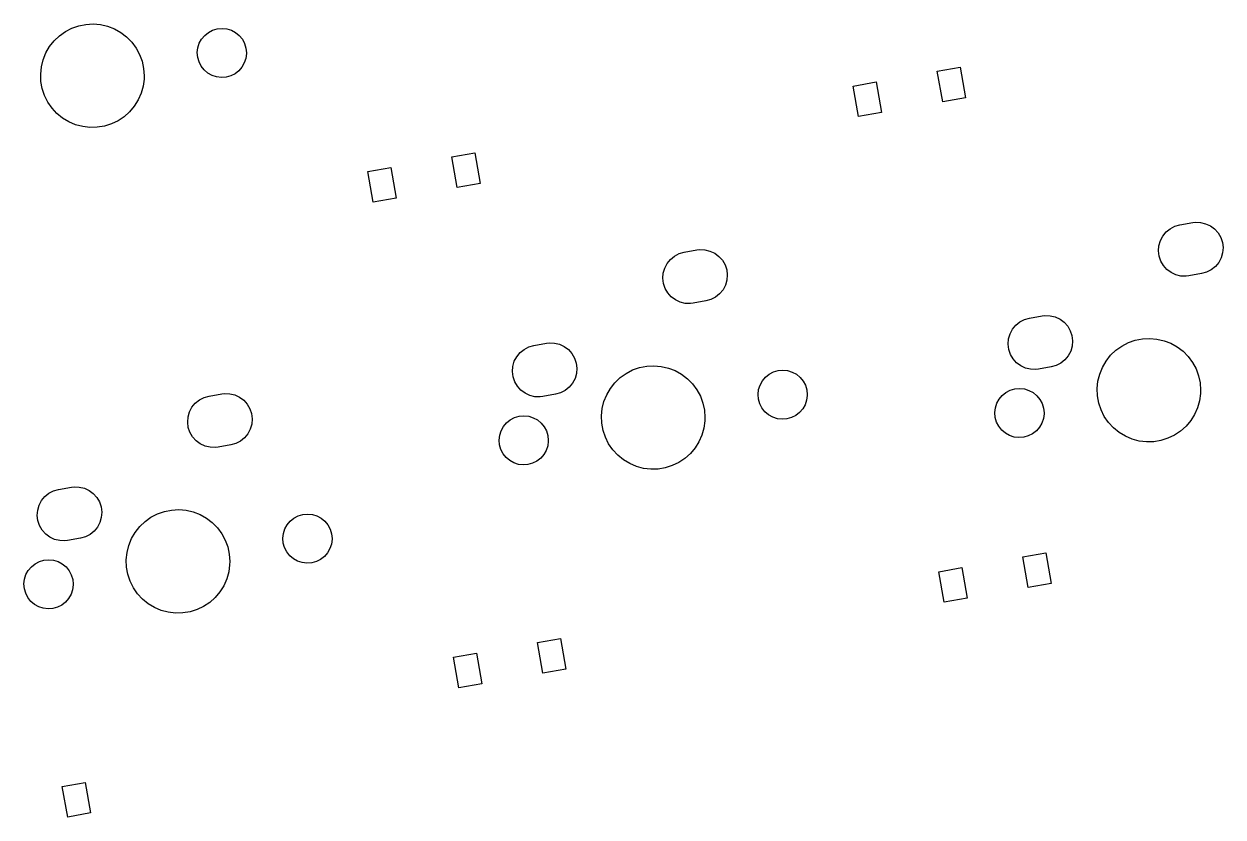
# Model space of a CAD drawing. Extents: x -73 to 324, y -180 to -25.
# Drawn here: x 236.52 to 282.86, y -157.48 to -126.85 of the extents above; entities that cross this region are included whole.
import ezdxf

# ---------------------------------------------------------------- set-up
doc = ezdxf.new("R2010")
doc.units = 0
doc.layers.add('BLACK', color=7, linetype='CONTINUOUS')

msp = doc.modelspace()

# ---------------------------------------------------------------- linework, layer by layer
at = {"layer": 'BLACK', "linetype": 'CONTINUOUS'}
for p, q in [((238.368, -127.013), (238.635, -126.92)), ((238.635, -126.92), (238.912, -126.864)), ((238.912, -126.864), (239.194, -126.849)), ((239.194, -126.849), (239.476, -126.873)), ((239.476, -126.873), (239.751, -126.937)), ((239.751, -126.937), (240.014, -127.039)), ((237.683, -127.503), (237.888, -127.308)), ((237.888, -127.308), (238.118, -127.143)), ((238.118, -127.143), (238.368, -127.013)), ((240.014, -127.039), (240.261, -127.177)), ((240.261, -127.177), (240.485, -127.348)), ((240.485, -127.348), (240.684, -127.55)), ((243.292, -127.592), (243.382, -127.43)), ((243.382, -127.43), (243.501, -127.288)), ((243.501, -127.288), (243.645, -127.172)), ((243.645, -127.172), (243.81, -127.086)), ((243.81, -127.086), (243.988, -127.033)), ((243.988, -127.033), (244.172, -127.017)), ((244.172, -127.017), (244.357, -127.036)), ((244.357, -127.036), (244.534, -127.091)), ((244.534, -127.091), (244.697, -127.179)), ((244.697, -127.179), (244.84, -127.297)), ((244.84, -127.297), (244.957, -127.441)), ((237.367, -127.969), (237.509, -127.724)), ((237.509, -127.724), (237.683, -127.503)), ((240.684, -127.55), (240.851, -127.777)), ((240.851, -127.777), (240.986, -128.026)), ((243.216, -127.953), (243.236, -127.769)), ((243.236, -127.769), (243.292, -127.592)), ((244.957, -127.441), (245.044, -127.604)), ((245.044, -127.604), (245.097, -127.782)), ((245.097, -127.782), (245.116, -127.966)), ((237.192, -128.505), (237.261, -128.231)), ((237.261, -128.231), (237.367, -127.969)), ((240.986, -128.026), (241.083, -128.291)), ((241.083, -128.291), (241.143, -128.567)), ((243.231, -128.138), (243.216, -127.953)), ((243.282, -128.316), (243.231, -128.138)), ((243.367, -128.481), (243.282, -128.316)), ((245.033, -128.353), (244.942, -128.514)), ((245.092, -128.177), (245.033, -128.353)), ((245.115, -127.993), (245.092, -128.177)), ((245.116, -127.966), (245.115, -127.993)), ((237.164, -128.786), (237.192, -128.505)), ((237.175, -129.068), (237.164, -128.786)), ((241.143, -128.567), (241.163, -128.849)), ((243.482, -128.626), (243.367, -128.481)), ((243.623, -128.747), (243.482, -128.626)), ((243.785, -128.837), (243.623, -128.747)), ((244.675, -128.769), (244.509, -128.852)), ((244.821, -128.654), (244.675, -128.769)), ((244.942, -128.514), (244.821, -128.654)), ((271.816, -128.672), (272.702, -128.515)), ((272.024, -129.854), (271.816, -128.672)), ((272.702, -128.515), (272.911, -129.697)), ((237.226, -129.346), (237.175, -129.068)), ((241.121, -129.254), (241.044, -129.526)), ((241.159, -128.974), (241.121, -129.254)), ((241.163, -128.849), (241.159, -128.974)), ((243.962, -128.894), (243.785, -128.837)), ((244.146, -128.916), (243.962, -128.894)), ((244.331, -128.902), (244.146, -128.916)), ((244.509, -128.852), (244.331, -128.902)), ((268.566, -129.245), (269.453, -129.088)), ((268.775, -130.427), (268.566, -129.245)), ((269.453, -129.088), (269.661, -130.27)), ((237.315, -129.614), (237.226, -129.346)), ((237.441, -129.867), (237.315, -129.614)), ((241.044, -129.526), (240.93, -129.784)), ((272.911, -129.697), (272.024, -129.854)), ((237.602, -130.099), (237.441, -129.867)), ((237.794, -130.307), (237.602, -130.099)), ((240.781, -130.024), (240.599, -130.24)), ((240.93, -129.784), (240.781, -130.024)), ((238.013, -130.485), (237.794, -130.307)), ((238.255, -130.631), (238.013, -130.485)), ((238.515, -130.741), (238.255, -130.631)), ((240.154, -130.586), (239.899, -130.708)), ((240.389, -130.429), (240.154, -130.586)), ((240.599, -130.24), (240.389, -130.429)), ((269.661, -130.27), (268.775, -130.427)), ((238.788, -130.813), (238.515, -130.741)), ((239.069, -130.846), (238.788, -130.813)), ((239.351, -130.84), (239.069, -130.846)), ((239.63, -130.793), (239.351, -130.84)), ((239.899, -130.708), (239.63, -130.793)), ((253.055, -131.98), (253.942, -131.823)), ((253.264, -133.161), (253.055, -131.98)), ((253.942, -131.823), (254.15, -133.005)), ((249.806, -132.553), (250.692, -132.396)), ((250.692, -132.396), (250.9, -133.578)), ((250.014, -133.735), (249.806, -132.553)), ((254.15, -133.005), (253.264, -133.161)), ((250.9, -133.578), (250.014, -133.735)), ((280.66, -134.883), (280.817, -134.756)), ((280.817, -134.756), (280.997, -134.663)), ((280.997, -134.663), (281.191, -134.608)), ((281.191, -134.608), (281.684, -134.521)), ((281.684, -134.521), (281.788, -134.508)), ((281.788, -134.508), (281.99, -134.515)), ((281.99, -134.515), (282.186, -134.562)), ((282.186, -134.562), (282.369, -134.647)), ((282.369, -134.647), (282.532, -134.767)), ((282.532, -134.767), (282.666, -134.918)), ((280.381, -135.412), (280.438, -135.218)), ((280.438, -135.218), (280.532, -135.039)), ((280.532, -135.039), (280.66, -134.883)), ((282.666, -134.918), (282.768, -135.093)), ((282.768, -135.093), (282.833, -135.284)), ((282.833, -135.284), (282.857, -135.485)), ((261.66, -135.813), (261.839, -135.72)), ((261.839, -135.72), (262.034, -135.665)), ((262.034, -135.665), (262.526, -135.578)), ((262.526, -135.578), (262.63, -135.565)), ((262.63, -135.565), (262.832, -135.571)), ((262.832, -135.571), (263.029, -135.618)), ((263.029, -135.618), (263.212, -135.704)), ((263.212, -135.704), (263.374, -135.824)), ((280.365, -135.614), (280.381, -135.412)), ((280.39, -135.814), (280.365, -135.614)), ((282.841, -135.686), (282.785, -135.881)), ((282.857, -135.485), (282.841, -135.686)), ((261.28, -136.275), (261.374, -136.096)), ((261.374, -136.096), (261.503, -135.94)), ((261.503, -135.94), (261.66, -135.813)), ((263.374, -135.824), (263.509, -135.975)), ((263.509, -135.975), (263.611, -136.15)), ((263.611, -136.15), (263.675, -136.341)), ((280.454, -136.006), (280.39, -135.814)), ((280.556, -136.181), (280.454, -136.006)), ((280.691, -136.331), (280.556, -136.181)), ((282.562, -136.215), (282.405, -136.343)), ((282.69, -136.059), (282.562, -136.215)), ((282.785, -135.881), (282.69, -136.059)), ((261.208, -136.67), (261.224, -136.469)), ((261.232, -136.871), (261.208, -136.67)), ((261.224, -136.469), (261.28, -136.275)), ((263.675, -136.341), (263.7, -136.542)), ((263.7, -136.542), (263.683, -136.743)), ((280.853, -136.452), (280.691, -136.331)), ((281.036, -136.537), (280.853, -136.452)), ((281.233, -136.584), (281.036, -136.537)), ((281.435, -136.59), (281.233, -136.584)), ((281.539, -136.578), (281.435, -136.59)), ((282.031, -136.491), (281.539, -136.578)), ((282.225, -136.436), (282.031, -136.491)), ((282.405, -136.343), (282.225, -136.436)), ((261.297, -137.063), (261.232, -136.871)), ((261.398, -137.237), (261.297, -137.063)), ((263.533, -137.116), (263.404, -137.272)), ((263.627, -136.937), (263.533, -137.116)), ((263.683, -136.743), (263.627, -136.937)), ((261.533, -137.388), (261.398, -137.237)), ((261.695, -137.508), (261.533, -137.388)), ((261.879, -137.594), (261.695, -137.508)), ((262.075, -137.641), (261.879, -137.594)), ((262.873, -137.547), (262.381, -137.634)), ((263.068, -137.492), (262.873, -137.547)), ((263.247, -137.399), (263.068, -137.492)), ((263.404, -137.272), (263.247, -137.399)), ((262.277, -137.647), (262.075, -137.641)), ((262.381, -137.634), (262.277, -137.647)), ((274.72, -138.643), (274.848, -138.487)), ((274.848, -138.487), (275.005, -138.36)), ((275.005, -138.36), (275.184, -138.267)), ((275.184, -138.267), (275.379, -138.212)), ((275.379, -138.212), (275.871, -138.125)), ((275.871, -138.125), (275.975, -138.112)), ((275.975, -138.112), (276.177, -138.119)), ((276.177, -138.119), (276.374, -138.166)), ((276.374, -138.166), (276.557, -138.251)), ((276.557, -138.251), (276.719, -138.372)), ((276.719, -138.372), (276.854, -138.522)), ((276.854, -138.522), (276.956, -138.697)), ((274.553, -139.218), (274.569, -139.016)), ((274.569, -139.016), (274.625, -138.822)), ((274.625, -138.822), (274.72, -138.643)), ((276.956, -138.697), (277.02, -138.888)), ((277.02, -138.888), (277.045, -139.089)), ((279.464, -139.064), (279.741, -139.009)), ((279.741, -139.009), (280.023, -138.993)), ((280.023, -138.993), (280.305, -139.018)), ((255.69, -139.544), (255.847, -139.417)), ((255.847, -139.417), (256.027, -139.324)), ((256.027, -139.324), (256.221, -139.269)), ((256.221, -139.269), (256.714, -139.182)), ((256.714, -139.182), (256.818, -139.169)), ((256.818, -139.169), (257.02, -139.175)), ((257.02, -139.175), (257.216, -139.222)), ((257.216, -139.222), (257.399, -139.308)), ((257.399, -139.308), (257.562, -139.428)), ((257.562, -139.428), (257.696, -139.579)), ((274.577, -139.418), (274.553, -139.218)), ((274.642, -139.61), (274.577, -139.418)), ((277.028, -139.291), (276.972, -139.485)), ((277.045, -139.089), (277.028, -139.291)), ((278.513, -139.647), (278.717, -139.452)), ((278.717, -139.452), (278.947, -139.288)), ((278.947, -139.288), (279.198, -139.158)), ((279.198, -139.158), (279.464, -139.064)), ((280.305, -139.018), (280.58, -139.082)), ((280.58, -139.082), (280.843, -139.184)), ((280.843, -139.184), (281.09, -139.322)), ((281.09, -139.322), (281.315, -139.493)), ((255.411, -140.073), (255.468, -139.879)), ((255.468, -139.879), (255.562, -139.7)), ((255.562, -139.7), (255.69, -139.544)), ((257.696, -139.579), (257.798, -139.754)), ((257.798, -139.754), (257.863, -139.945)), ((274.743, -139.785), (274.642, -139.61)), ((274.878, -139.935), (274.743, -139.785)), ((275.04, -140.056), (274.878, -139.935)), ((276.75, -139.82), (276.592, -139.947)), ((276.878, -139.663), (276.75, -139.82)), ((276.972, -139.485), (276.878, -139.663)), ((278.196, -140.113), (278.338, -139.869)), ((278.338, -139.869), (278.513, -139.647)), ((281.315, -139.493), (281.513, -139.694)), ((281.513, -139.694), (281.681, -139.922)), ((281.681, -139.922), (281.815, -140.17)), ((255.395, -140.274), (255.411, -140.073)), ((255.42, -140.475), (255.395, -140.274)), ((257.871, -140.347), (257.815, -140.541)), ((257.863, -139.945), (257.887, -140.146)), ((257.887, -140.146), (257.871, -140.347)), ((259.559, -140.509), (259.789, -140.345)), ((259.789, -140.345), (260.04, -140.214)), ((260.04, -140.214), (260.307, -140.121)), ((260.307, -140.121), (260.584, -140.066)), ((260.584, -140.066), (260.866, -140.05)), ((260.866, -140.05), (261.147, -140.075)), ((261.147, -140.075), (261.422, -140.138)), ((261.422, -140.138), (261.686, -140.24)), ((261.686, -140.24), (261.932, -140.378)), ((261.932, -140.378), (262.157, -140.55)), ((265.172, -140.489), (265.317, -140.373)), ((265.317, -140.373), (265.481, -140.287)), ((265.481, -140.287), (265.659, -140.235)), ((265.659, -140.235), (265.844, -140.218)), ((265.844, -140.218), (266.028, -140.237)), ((266.028, -140.237), (266.205, -140.292)), ((266.205, -140.292), (266.368, -140.38)), ((266.368, -140.38), (266.511, -140.498)), ((275.224, -140.141), (275.04, -140.056)), ((275.42, -140.188), (275.224, -140.141)), ((275.622, -140.194), (275.42, -140.188)), ((275.726, -140.182), (275.622, -140.194)), ((276.219, -140.095), (275.726, -140.182)), ((276.413, -140.04), (276.219, -140.095)), ((276.592, -139.947), (276.413, -140.04)), ((278.022, -140.649), (278.09, -140.375)), ((278.09, -140.375), (278.196, -140.113)), ((281.815, -140.17), (281.912, -140.435)), ((255.484, -140.667), (255.42, -140.475)), ((255.586, -140.841), (255.484, -140.667)), ((255.721, -140.992), (255.586, -140.841)), ((257.72, -140.72), (257.592, -140.876)), ((257.815, -140.541), (257.72, -140.72)), ((259.18, -140.926), (259.355, -140.704)), ((259.355, -140.704), (259.559, -140.509)), ((262.157, -140.55), (262.355, -140.751)), ((262.355, -140.751), (262.523, -140.978)), ((264.908, -140.97), (264.964, -140.794)), ((264.964, -140.794), (265.053, -140.631)), ((265.053, -140.631), (265.172, -140.489)), ((266.511, -140.498), (266.628, -140.642)), ((266.628, -140.642), (266.715, -140.806)), ((266.715, -140.806), (266.769, -140.983)), ((277.993, -140.93), (278.022, -140.649)), ((281.912, -140.435), (281.972, -140.711)), ((281.972, -140.711), (281.992, -140.993)), ((243.296, -141.372), (243.476, -141.279)), ((243.476, -141.279), (243.67, -141.224)), ((243.67, -141.224), (244.163, -141.137)), ((244.163, -141.137), (244.266, -141.124)), ((244.266, -141.124), (244.468, -141.131)), ((244.468, -141.131), (244.665, -141.178)), ((244.665, -141.178), (244.848, -141.263)), ((244.848, -141.263), (245.01, -141.383)), ((255.883, -141.112), (255.721, -140.992)), ((256.066, -141.198), (255.883, -141.112)), ((256.263, -141.245), (256.066, -141.198)), ((256.465, -141.251), (256.263, -141.245)), ((256.569, -141.238), (256.465, -141.251)), ((257.061, -141.152), (256.569, -141.238)), ((257.255, -141.096), (257.061, -141.152)), ((257.435, -141.003), (257.255, -141.096)), ((257.592, -140.876), (257.435, -141.003)), ((258.932, -141.432), (259.038, -141.17)), ((259.038, -141.17), (259.18, -140.926)), ((262.523, -140.978), (262.657, -141.227)), ((262.657, -141.227), (262.755, -141.492)), ((264.887, -141.155), (264.908, -140.97)), ((264.903, -141.339), (264.887, -141.155)), ((266.787, -141.194), (266.764, -141.378)), ((266.769, -140.983), (266.787, -141.168)), ((266.787, -141.168), (266.787, -141.194)), ((274.205, -141.339), (274.324, -141.197)), ((274.324, -141.197), (274.469, -141.08)), ((274.469, -141.08), (274.633, -140.995)), ((274.633, -140.995), (274.811, -140.942)), ((274.811, -140.942), (274.996, -140.925)), ((274.996, -140.925), (275.18, -140.945)), ((275.18, -140.945), (275.357, -141)), ((275.357, -141), (275.52, -141.088)), ((275.52, -141.088), (275.663, -141.206)), ((275.663, -141.206), (275.78, -141.35)), ((278.004, -141.213), (277.993, -140.93)), ((278.055, -141.491), (278.004, -141.213)), ((281.988, -141.119), (281.95, -141.399)), ((281.992, -140.993), (281.988, -141.119)), ((242.917, -141.834), (243.011, -141.655)), ((243.011, -141.655), (243.139, -141.499)), ((243.139, -141.499), (243.296, -141.372)), ((245.01, -141.383), (245.145, -141.534)), ((245.145, -141.534), (245.247, -141.709)), ((245.247, -141.709), (245.311, -141.9)), ((258.835, -141.987), (258.864, -141.706)), ((258.864, -141.706), (258.932, -141.432)), ((262.755, -141.492), (262.814, -141.768)), ((262.814, -141.768), (262.834, -142.05)), ((264.954, -141.518), (264.903, -141.339)), ((265.039, -141.682), (264.954, -141.518)), ((265.154, -141.828), (265.039, -141.682)), ((266.613, -141.715), (266.492, -141.856)), ((266.705, -141.554), (266.613, -141.715)), ((266.764, -141.378), (266.705, -141.554)), ((274.039, -141.862), (274.06, -141.678)), ((274.06, -141.678), (274.116, -141.501)), ((274.116, -141.501), (274.205, -141.339)), ((275.78, -141.35), (275.867, -141.513)), ((275.867, -141.513), (275.921, -141.691)), ((275.921, -141.691), (275.939, -141.875)), ((278.144, -141.759), (278.055, -141.491)), ((278.27, -142.011), (278.144, -141.759)), ((281.874, -141.671), (281.759, -141.929)), ((281.95, -141.399), (281.874, -141.671)), ((242.844, -142.23), (242.86, -142.028)), ((242.869, -142.43), (242.844, -142.23)), ((242.86, -142.028), (242.917, -141.834)), ((245.311, -141.9), (245.336, -142.101)), ((245.336, -142.101), (245.32, -142.302)), ((255.048, -142.395), (255.167, -142.253)), ((255.167, -142.253), (255.311, -142.137)), ((255.311, -142.137), (255.476, -142.051)), ((255.476, -142.051), (255.654, -141.999)), ((255.654, -141.999), (255.838, -141.982)), ((255.838, -141.982), (256.023, -142.001)), ((256.023, -142.001), (256.2, -142.056)), ((256.2, -142.056), (256.363, -142.144)), ((256.363, -142.144), (256.506, -142.263)), ((258.846, -142.269), (258.835, -141.987)), ((262.83, -142.176), (262.793, -142.456)), ((262.834, -142.05), (262.83, -142.176)), ((265.295, -141.948), (265.154, -141.828)), ((265.457, -142.038), (265.295, -141.948)), ((265.633, -142.096), (265.457, -142.038)), ((265.817, -142.118), (265.633, -142.096)), ((266.002, -142.103), (265.817, -142.118)), ((266.181, -142.054), (266.002, -142.103)), ((266.346, -141.97), (266.181, -142.054)), ((266.492, -141.856), (266.346, -141.97)), ((274.055, -142.047), (274.039, -141.862)), ((274.106, -142.225), (274.055, -142.047)), ((274.191, -142.39), (274.106, -142.225)), ((275.915, -142.086), (275.857, -142.262)), ((275.939, -141.902), (275.915, -142.086)), ((275.939, -141.875), (275.939, -141.902)), ((278.431, -142.244), (278.27, -142.011)), ((278.623, -142.451), (278.431, -142.244)), ((281.61, -142.169), (281.428, -142.385)), ((281.759, -141.929), (281.61, -142.169)), ((242.933, -142.622), (242.869, -142.43)), ((243.035, -142.797), (242.933, -142.622)), ((245.169, -142.675), (245.041, -142.831)), ((245.263, -142.497), (245.169, -142.675)), ((245.32, -142.302), (245.263, -142.497)), ((254.902, -142.735), (254.958, -142.558)), ((254.958, -142.558), (255.048, -142.395)), ((256.506, -142.263), (256.623, -142.406)), ((256.623, -142.406), (256.71, -142.57)), ((256.71, -142.57), (256.763, -142.748)), ((258.897, -142.547), (258.846, -142.269)), ((258.987, -142.815), (258.897, -142.547)), ((262.793, -142.456), (262.716, -142.727)), ((274.306, -142.535), (274.191, -142.39)), ((274.447, -142.655), (274.306, -142.535)), ((274.609, -142.746), (274.447, -142.655)), ((275.498, -142.677), (275.333, -142.761)), ((275.644, -142.563), (275.498, -142.677)), ((275.765, -142.423), (275.644, -142.563)), ((275.857, -142.262), (275.765, -142.423)), ((278.842, -142.63), (278.623, -142.451)), ((279.084, -142.775), (278.842, -142.63)), ((281.218, -142.574), (280.983, -142.73)), ((281.428, -142.385), (281.218, -142.574)), ((243.169, -142.947), (243.035, -142.797)), ((243.332, -143.068), (243.169, -142.947)), ((243.515, -143.153), (243.332, -143.068)), ((243.712, -143.2), (243.515, -143.153)), ((244.51, -143.107), (244.017, -143.194)), ((244.704, -143.052), (244.51, -143.107)), ((244.884, -142.959), (244.704, -143.052)), ((245.041, -142.831), (244.884, -142.959)), ((254.882, -142.919), (254.902, -142.735)), ((254.897, -143.104), (254.882, -142.919)), ((254.948, -143.282), (254.897, -143.104)), ((256.758, -143.143), (256.699, -143.318)), ((256.781, -142.959), (256.758, -143.143)), ((256.763, -142.748), (256.782, -142.932)), ((256.782, -142.932), (256.781, -142.959)), ((259.113, -143.068), (258.987, -142.815)), ((259.273, -143.3), (259.113, -143.068)), ((262.602, -142.986), (262.452, -143.226)), ((262.716, -142.727), (262.602, -142.986)), ((274.785, -142.803), (274.609, -142.746)), ((274.969, -142.825), (274.785, -142.803)), ((275.154, -142.811), (274.969, -142.825)), ((275.333, -142.761), (275.154, -142.811)), ((279.344, -142.885), (279.084, -142.775)), ((279.617, -142.958), (279.344, -142.885)), ((279.898, -142.991), (279.617, -142.958)), ((280.18, -142.984), (279.898, -142.991)), ((280.459, -142.938), (280.18, -142.984)), ((280.728, -142.853), (280.459, -142.938)), ((280.983, -142.73), (280.728, -142.853)), ((243.914, -143.206), (243.712, -143.2)), ((244.017, -143.194), (243.914, -143.206)), ((255.033, -143.447), (254.948, -143.282)), ((255.148, -143.592), (255.033, -143.447)), ((255.289, -143.712), (255.148, -143.592)), ((256.487, -143.62), (256.341, -143.734)), ((256.608, -143.48), (256.487, -143.62)), ((256.699, -143.318), (256.608, -143.48)), ((259.465, -143.508), (259.273, -143.3)), ((259.684, -143.686), (259.465, -143.508)), ((262.06, -143.63), (261.825, -143.787)), ((262.271, -143.442), (262.06, -143.63)), ((262.452, -143.226), (262.271, -143.442)), ((255.451, -143.803), (255.289, -143.712)), ((255.628, -143.86), (255.451, -143.803)), ((255.812, -143.882), (255.628, -143.86)), ((255.996, -143.868), (255.812, -143.882)), ((256.175, -143.818), (255.996, -143.868)), ((256.341, -143.734), (256.175, -143.818)), ((259.926, -143.832), (259.684, -143.686)), ((260.187, -143.942), (259.926, -143.832)), ((260.46, -144.015), (260.187, -143.942)), ((260.74, -144.048), (260.46, -144.015)), ((261.023, -144.041), (260.74, -144.048)), ((261.301, -143.995), (261.023, -144.041)), ((261.571, -143.909), (261.301, -143.995)), ((261.825, -143.787), (261.571, -143.909)), ((237.327, -145.103), (237.484, -144.976)), ((237.484, -144.976), (237.663, -144.883)), ((237.663, -144.883), (237.858, -144.828)), ((237.858, -144.828), (238.35, -144.741)), ((238.35, -144.741), (238.454, -144.728)), ((238.454, -144.728), (238.656, -144.735)), ((238.656, -144.735), (238.853, -144.782)), ((238.853, -144.782), (239.036, -144.867)), ((239.036, -144.867), (239.198, -144.988)), ((239.198, -144.988), (239.333, -145.138)), ((237.048, -145.632), (237.104, -145.438)), ((237.104, -145.438), (237.198, -145.259)), ((237.198, -145.259), (237.327, -145.103)), ((239.333, -145.138), (239.434, -145.313)), ((239.434, -145.313), (239.499, -145.504)), ((239.499, -145.504), (239.524, -145.705)), ((237.032, -145.834), (237.048, -145.632)), ((237.056, -146.034), (237.032, -145.834)), ((239.507, -145.906), (239.451, -146.101)), ((239.524, -145.705), (239.507, -145.906)), ((241.196, -146.068), (241.426, -145.904)), ((241.426, -145.904), (241.676, -145.774)), ((241.676, -145.774), (241.943, -145.68)), ((241.943, -145.68), (242.22, -145.625)), ((242.22, -145.625), (242.502, -145.609)), ((242.502, -145.609), (242.784, -145.634)), ((242.784, -145.634), (243.059, -145.698)), ((243.059, -145.698), (243.322, -145.8)), ((243.322, -145.8), (243.569, -145.938)), ((243.569, -145.938), (243.793, -146.109)), ((246.809, -146.048), (246.953, -145.932)), ((246.953, -145.932), (247.118, -145.846)), ((247.118, -145.846), (247.296, -145.794)), ((247.296, -145.794), (247.48, -145.777)), ((247.48, -145.777), (247.665, -145.796)), ((247.665, -145.796), (247.842, -145.851)), ((247.842, -145.851), (248.005, -145.939)), ((248.005, -145.939), (248.148, -146.058)), ((237.121, -146.226), (237.056, -146.034)), ((237.222, -146.401), (237.121, -146.226)), ((237.357, -146.551), (237.222, -146.401)), ((239.357, -146.279), (239.228, -146.436)), ((239.451, -146.101), (239.357, -146.279)), ((240.817, -146.485), (240.991, -146.263)), ((240.991, -146.263), (241.196, -146.068)), ((243.793, -146.109), (243.992, -146.31)), ((243.992, -146.31), (244.159, -146.538)), ((246.544, -146.53), (246.6, -146.353)), ((246.6, -146.353), (246.69, -146.19)), ((246.69, -146.19), (246.809, -146.048)), ((248.148, -146.058), (248.265, -146.201)), ((248.265, -146.201), (248.352, -146.365)), ((248.352, -146.365), (248.405, -146.543)), ((237.519, -146.672), (237.357, -146.551)), ((237.702, -146.757), (237.519, -146.672)), ((237.899, -146.804), (237.702, -146.757)), ((238.101, -146.81), (237.899, -146.804)), ((238.205, -146.798), (238.101, -146.81)), ((238.697, -146.711), (238.205, -146.798)), ((238.892, -146.656), (238.697, -146.711)), ((239.071, -146.563), (238.892, -146.656)), ((239.228, -146.436), (239.071, -146.563)), ((240.569, -146.991), (240.675, -146.729)), ((240.675, -146.729), (240.817, -146.485)), ((244.159, -146.538), (244.294, -146.786)), ((244.294, -146.786), (244.391, -147.051)), ((246.524, -146.714), (246.544, -146.53)), ((246.539, -146.899), (246.524, -146.714)), ((248.423, -146.754), (248.4, -146.938)), ((248.405, -146.543), (248.424, -146.727)), ((248.424, -146.727), (248.423, -146.754)), ((240.472, -147.546), (240.5, -147.265)), ((240.5, -147.265), (240.569, -146.991)), ((244.391, -147.051), (244.451, -147.327)), ((244.451, -147.327), (244.471, -147.609)), ((246.59, -147.077), (246.539, -146.899)), ((246.675, -147.242), (246.59, -147.077)), ((246.79, -147.387), (246.675, -147.242)), ((248.25, -147.275), (248.129, -147.415)), ((248.341, -147.113), (248.25, -147.275)), ((248.4, -146.938), (248.341, -147.113)), ((275.124, -147.432), (276.01, -147.276)), ((276.01, -147.276), (276.219, -148.458)), ((236.684, -147.955), (236.803, -147.813)), ((236.803, -147.813), (236.948, -147.696)), ((236.948, -147.696), (237.112, -147.611)), ((237.112, -147.611), (237.29, -147.558)), ((237.29, -147.558), (237.475, -147.541)), ((237.475, -147.541), (237.659, -147.561)), ((237.659, -147.561), (237.836, -147.616)), ((237.836, -147.616), (237.999, -147.704)), ((237.999, -147.704), (238.142, -147.822)), ((240.483, -147.829), (240.472, -147.546)), ((244.467, -147.735), (244.429, -148.015)), ((244.471, -147.609), (244.467, -147.735)), ((246.931, -147.507), (246.79, -147.387)), ((247.093, -147.598), (246.931, -147.507)), ((247.27, -147.655), (247.093, -147.598)), ((247.454, -147.677), (247.27, -147.655)), ((247.639, -147.663), (247.454, -147.677)), ((247.817, -147.613), (247.639, -147.663)), ((247.983, -147.529), (247.817, -147.613)), ((248.129, -147.415), (247.983, -147.529)), ((275.332, -148.614), (275.124, -147.432)), ((236.539, -148.294), (236.595, -148.117)), ((236.595, -148.117), (236.684, -147.955)), ((238.142, -147.822), (238.259, -147.966)), ((238.259, -147.966), (238.346, -148.129)), ((238.346, -148.129), (238.4, -148.307)), ((240.534, -148.107), (240.483, -147.829)), ((240.623, -148.375), (240.534, -148.107)), ((244.429, -148.015), (244.352, -148.287)), ((271.874, -148.005), (272.761, -147.849)), ((272.083, -149.187), (271.874, -148.005)), ((272.761, -147.849), (272.969, -149.031)), ((236.518, -148.478), (236.539, -148.294)), ((236.533, -148.663), (236.518, -148.478)), ((236.585, -148.841), (236.533, -148.663)), ((238.394, -148.702), (238.336, -148.878)), ((238.418, -148.518), (238.394, -148.702)), ((238.4, -148.307), (238.418, -148.491)), ((238.418, -148.491), (238.418, -148.518)), ((240.749, -148.627), (240.623, -148.375)), ((240.91, -148.86), (240.749, -148.627)), ((244.238, -148.545), (244.089, -148.785)), ((244.352, -148.287), (244.238, -148.545)), ((276.219, -148.458), (275.332, -148.614)), ((236.669, -149.006), (236.585, -148.841)), ((236.785, -149.151), (236.669, -149.006)), ((236.926, -149.271), (236.785, -149.151)), ((238.123, -149.179), (237.977, -149.293)), ((238.244, -149.039), (238.123, -149.179)), ((238.336, -148.878), (238.244, -149.039)), ((241.102, -149.067), (240.91, -148.86)), ((241.321, -149.246), (241.102, -149.067)), ((243.697, -149.19), (243.462, -149.346)), ((243.907, -149.001), (243.697, -149.19)), ((244.089, -148.785), (243.907, -149.001)), ((272.969, -149.031), (272.083, -149.187)), ((237.088, -149.362), (236.926, -149.271)), ((237.264, -149.419), (237.088, -149.362)), ((237.448, -149.441), (237.264, -149.419)), ((237.633, -149.427), (237.448, -149.441)), ((237.811, -149.377), (237.633, -149.427)), ((237.977, -149.293), (237.811, -149.377)), ((241.563, -149.391), (241.321, -149.246)), ((241.823, -149.501), (241.563, -149.391)), ((242.096, -149.574), (241.823, -149.501)), ((242.376, -149.607), (242.096, -149.574)), ((242.659, -149.6), (242.376, -149.607)), ((242.938, -149.554), (242.659, -149.6)), ((243.207, -149.469), (242.938, -149.554)), ((243.462, -149.346), (243.207, -149.469)), ((256.363, -150.74), (257.25, -150.584)), ((257.25, -150.584), (257.458, -151.766)), ((256.572, -151.922), (256.363, -150.74)), ((253.114, -151.313), (254, -151.157)), ((253.322, -152.495), (253.114, -151.313)), ((254, -151.157), (254.208, -152.339)), ((257.458, -151.766), (256.572, -151.922)), ((254.208, -152.339), (253.322, -152.495)), ((238, -156.3), (238.886, -156.143)), ((238.886, -156.143), (239.095, -157.325)), ((238.208, -157.481), (238, -156.3)), ((239.095, -157.325), (238.208, -157.481))]:
    msp.add_line(p, q, dxfattribs=at)

doc.saveas('drawing.dxf')
